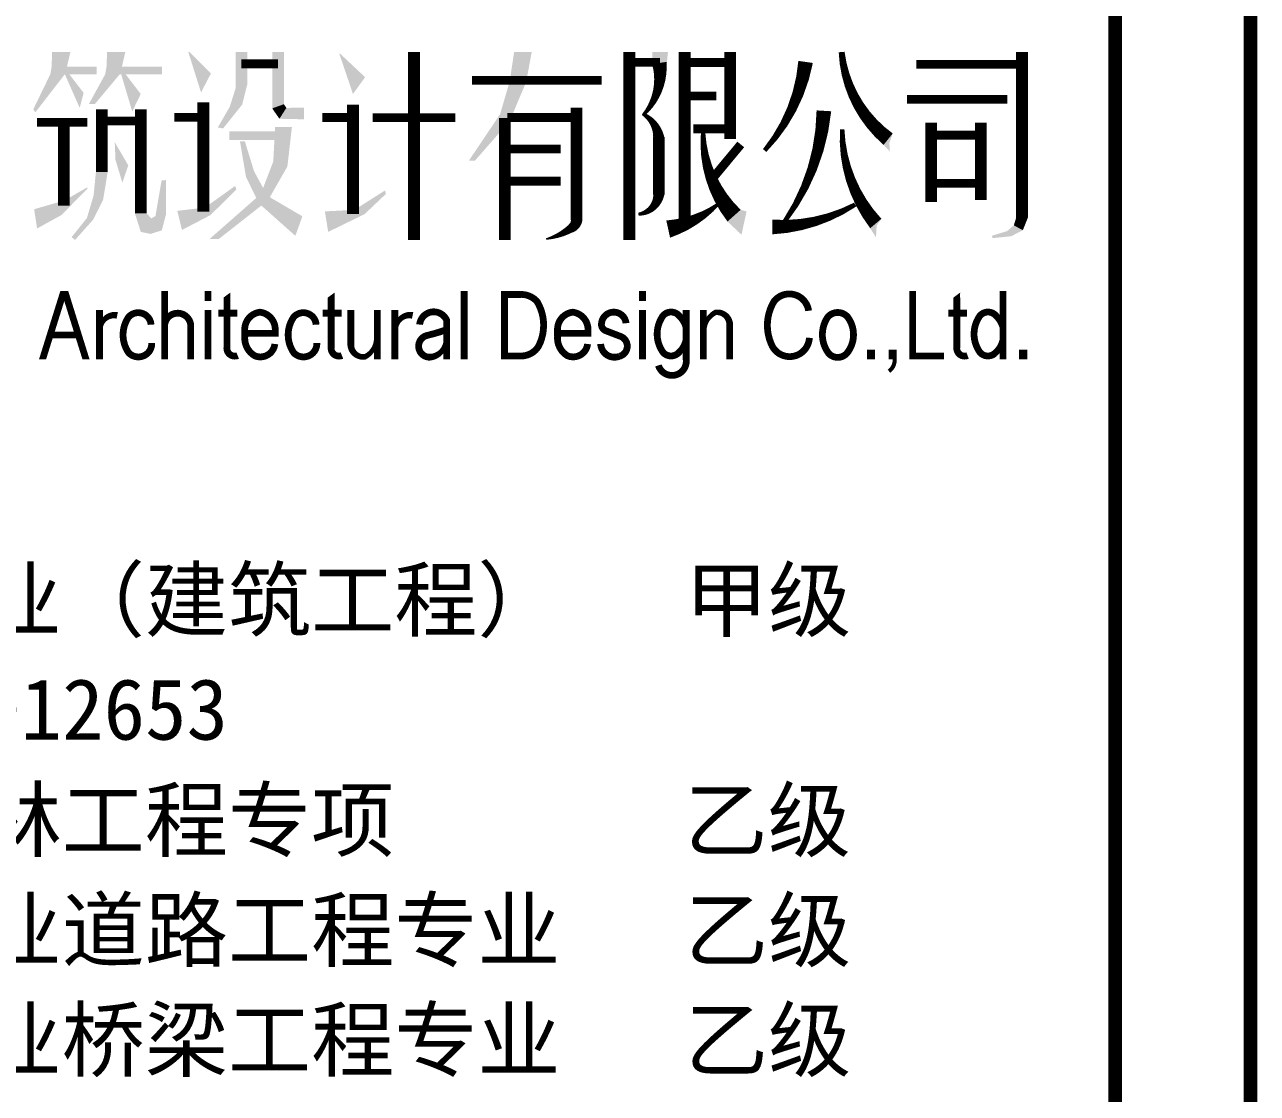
# Model space of a CAD drawing. Extents: x -954573 to -778445, y 800629 to 844719.
# Drawn here: x -782995 to -778445, y 823321 to 827265 of the extents above; entities that cross this region are included whole.
import ezdxf
from ezdxf.enums import TextEntityAlignment as Align

# ---------------------------------------------------------------- set-up
doc = ezdxf.new("R2010")
doc.units = 0
doc.header["$LTSCALE"] = 1000
doc.header["$MEASUREMENT"] = 0
doc.layers.get('Defpoints').update_dxf_attribs({"color": 210})
doc.layers.add('0-cxFrame', color=155, linetype='Continuous')
doc.layers.add('0-cxText', color=131, linetype='Continuous', lineweight=25)
doc.styles.add('cx_biaoti', font='')
doc.styles.add('cx_tuming', font='')
doc.styles.add('cx_tuqian1', font='')
doc.styles.add('黑体', font='', dxfattribs={"height": 12})
doc.styles.get('cx_biaoti').set_extended_font_data('SimSun')
doc.styles.get('cx_tuming').set_extended_font_data('SimHei')
doc.styles.get('cx_tuqian1').set_extended_font_data('SimSun')
doc.styles.get('黑体').set_extended_font_data('SimHei')

# ---------------------------------------------------------------- blocks, each defined once
blk = doc.blocks.new('zjcx_TT(Dragon)')
at = {"color": 7}
for points in [[(-1009.5, -3025.6, 21.7, 54.1, 0.207129), (-837.9, -3347.2, 5.41, 5.41, 0.536482)], [(-1741.8, -3258.4, 10.8, 54.1, 0.234288), (-1682.4, -3066.1, 5.41, 5.41, 0.536482)], [(-1293.8, -3389.1, 16.2, 54.1, 0.148042), (-1142.5, -3062.1, 5.41, 5.41, 0.536482)], [(-1219.8, -3650.8, 16.2, 54.1, 0.142589), (-1075, -3242.6, 5.41, 5.41, 0.536482)], [(-1744.7, -3253.2, 10.8, 43.3, -0.26408), (-1684.2, -3348.3, 5.41, 5.41, -0.536482)], [(-1520.9, -3324.4, 16.2, 65, 0.185798), (-1406.6, -3629.6, 5.41, 5.41, 0.536482)], [(-1007.4, -3310.4, 16.2, 54.1, 0.178875), (-883.5, -3658.4, 5.41, 5.41, 0.536482)], [(-1759.6, -3623.9, 10.8, 43.3, 0.391201), (-1684.2, -3542.2, 5.41, 5.41, 0.536482)], [(-1462.8, -3584.8, 10.8, 65, -0.126559), (-1649.8, -3679.1, 5.41, 5.41, 0.536482)], [(-959.3, -3588.5, 16.2, 54.1, -0.134626), (-1265.1, -3671.4, 5.41, 5.41, 0.536482)], [(-2011, -3677.1, 32.5, 43.3, 0.301939), (-1988, -3643.1, 5.41, 5.41, 0.536482)], [(-2100.5, -3715.9, 5.41, 32.5, 0.105251), (-2005, -3674, 5.41, 5.41, 0.536482)]]:
    blk.add_lwpolyline(points, format="xyseb", dxfattribs=at)
for points, const_width in [([(-2588.1, -3025.6), (-2588.1, -3719.3)], 43.3), ([(-1793.2, -3025.6), (-1793.2, -3719.3)], 43.3), ([(-1795, -3063.7), (-1679.6, -3063.7)], 32.5), ([(-1589.1, -3025.6), (-1589.1, -3656.7)], 43.3), ([(-1589.1, -3064.4), (-1421.3, -3064.4)], 32.5), ([(-1421.3, -3025.6), (-1421.3, -3347)], 43.3), ([(-343.7, -3025.6), (-343.7, -3636.9)], 43.3), ([(-3225, -3069.4), (-3089.9, -3069.4)], 32.5), ([(-733.8, -3070.7), (-343.7, -3070.7)], 32.5), ([(-2373.7, -3129.9), (-1894.9, -3129.9)], 32.5), ([(-1589.1, -3187.8), (-1472.4, -3187.8)], 32.5), ([(-767.7, -3200.3), (-397.8, -3200.3)], 32.5), ([(-3740.6, -3236.8), (-3740.6, -3468.4)], 43.3), ([(-3596.9, -3236.8), (-3596.9, -3620.7)], 43.3), ([(-3365.8, -3211.8), (-3365.8, -3614.4)], 43.3), ([(-2813.4, -3220.1), (-2813.4, -3622.8)], 43.3), ([(-1988, -3231.1), (-1988, -3644.8)], 43.3), ([(-3980.2, -3284.8), (-3794, -3284.8)], 32.5), ([(-3881.1, -3270.7), (-3881.1, -3592.9)], 43.3), ([(-3740.6, -3280.5), (-3596.9, -3280.5)], 32.5), ([(-3472.7, -3266.6), (-3365.8, -3266.6)], 32.5), ([(-2926.1, -3267.2), (-2813.4, -3267.2)], 32.5), ([(-2740.4, -3268.1), (-2435.8, -3268.1)], 32.5), ([(-2252.7, -3718.8), (-2252.7, -3269.3)], 43.3), ([(-2244, -3267), (-1986.1, -3267)], 32.5), ([(-678.8, -3286.4), (-678.8, -3579.5)], 43.3), ([(-495.7, -3286.4), (-495.7, -3571.2)], 43.3), ([(-1684.2, -3338.7), (-1684.2, -3551.8)], 43.3), ([(-1556.7, -3309.1), (-1421.3, -3309.1)], 32.5), ([(-678.8, -3332.3), (-495.7, -3332.3)], 32.5), ([(-1489, -3495.6), (-1381.9, -3366.7)], 32.5), ([(-2252.7, -3383.6), (-2047.2, -3383.6)], 32.5), ([(-2252.7, -3502.3), (-2047.2, -3502.3)], 32.5), ([(-678.8, -3510), (-495.7, -3510)], 32.5)]:
    blk.add_lwpolyline(points, dxfattribs=dict(at, const_width=const_width))
for points, const_width in [([(-3958.2, -4156.2), (-3881.8, -3911.6)], 25), ([(-3800, -4156.2), (-3876.4, -3911.6)], 25), ([(-3508.8, -4159.9), (-3508.8, -3907.9)], 25), ([(-3348.5, -3944), (-3348.5, -3907.9)], 25), ([(-2403, -4159.9), (-2403, -3907.9)], 25), ([(-2266.6, -3920.4), (-2197.2, -3920.4)], 25), ([(-2254.1, -4159.9), (-2254.1, -3907.9)], 25), ([(-1744.8, -3944), (-1744.8, -3907.9)], 25), ([(-747.5, -4159.9), (-747.5, -3907.9)], 25), ([(-413.7, -4159.9), (-413.7, -3907.9)], 25), ([(-3278.8, -4117.5), (-3278.8, -3932)], 25), ([(-2894, -4117.5), (-2894, -3932)], 25), ([(-584.5, -4117.5), (-584.5, -3932)], 25), ([(-3749.2, -4159.9), (-3749.2, -3977.3)], 25), ([(-3348.5, -4159.9), (-3348.5, -3977.3)], 25), ([(-3310, -3989.4), (-3240.5, -3989.4)], 25), ([(-2925.1, -3989.4), (-2855.7, -3989.4)], 25), ([(-2821.4, -4105), (-2821.4, -3977.3)], 25), ([(-2723.9, -3977.3), (-2723.9, -4159.9)], 25), ([(-2658.7, -4159.9), (-2658.7, -3977.3)], 25), ([(-2467.7, -4159.9), (-2467.7, -4012.9)], 25), ([(-1744.8, -4159.9), (-1744.8, -3977.3)], 25), ([(-1583.5, -4159.9), (-1583.5, -3977.3)], 25), ([(-1520.3, -4159.9), (-1520.3, -3977.3)], 25), ([(-615.7, -3989.4), (-546.2, -3989.4)], 25), ([(-3412.2, -4159.9), (-3412.2, -4037.9)], 25), ([(-1878.9, -4054.8), (-1827.7, -4074.4)], 25), ([(-1422.8, -4032.2), (-1422.8, -4159.9)], 25), ([(-3930.1, -4070), (-3827.2, -4070)], 25), ([(-3225.4, -4063.8), (-3088, -4063.8)], 25), ([(-2070.9, -4063.8), (-1933.5, -4063.8)], 25), ([(-2266.6, -4147.3), (-2197.2, -4147.3)], 25), ([(-901.3, -4159.9), (-901.3, -4124.7)], 30), ([(-821.5, -4159.9), (-821.5, -4124.7)], 30), ([(-742.7, -4147.4), (-632.3, -4147.4)], 25), ([(-339.5, -4159.9), (-339.5, -4124.7)], 30)]:
    blk.add_lwpolyline(points, dxfattribs=dict(const_width=const_width))
for points in [[(-3879.1, -3907.9, 29, 0, 0), (-3879.1, -3921.4, 25, 25, 0)], [(-3278.9, -3938.3, 28, 0, 0), (-3266.3, -3913.5, 25, 25, 0)], [(-2894, -3938.3, 28, 0, 0), (-2881.5, -3913.5, 25, 25, 0)], [(-584.6, -3938.3, 28, 0, 0), (-572, -3913.5, 25, 25, 0)], [(-3683.7, -3997.6, 25, 15, 0.519598), (-3744.6, -4055.5, 25, 25, 0)], [(-2593.2, -3997.6, 25, 15, 0.519598), (-2654.1, -4055.5, 25, 25, 0)], [(-1611.1, -3997.1, 25, 20, -0.150596), (-1584.7, -4047.8, 25, 25, 0)], [(-1515.3, -4047.1, 15, 19.9, -0.277023), (-1472.9, -3985.7, 15, 19.9, -0.413565)], [(-1476.3, -3986.9, 20, 25, -0.474766), (-1422.8, -4034, 25, 25, 0)], [(-441.3, -3997.1, 25, 20, -0.150596), (-414.9, -4047.8, 25, 25, 0)], [(-2767.9, -4150.3, 20, 25, -0.474766), (-2821.4, -4103.2, 25, 25, 0)], [(-2728.9, -4090, 15, 19.9, -0.277023), (-2771.3, -4151.5, 15, 19.9, -0.413565)], [(-2532.1, -4152, 25, 15, 0.445668), (-2471.6, -4081.7, 25, 25, 0)], [(-1614.2, -4138.1, 25, 20, 0.200508), (-1584.5, -4077.4, 25, 25, 0)], [(-444.4, -4138.1, 25, 20, 0.200508), (-414.7, -4077.4, 25, 25, 0)], [(-3955.1, -4147.4, 30.8, 0, 0), (-3972.7, -4159.9, 25, 25, 0)], [(-3803.1, -4147.4, 30.8, 0, 0), (-3785.5, -4159.9, 25, 25, 0)]]:
    blk.add_lwpolyline(points, format="xyseb")
for points, const_width in [([(-2132.8, -3947.7, 0.23837), (-2198.6, -3920.5, 0.253041)], 25), ([(-1260.6, -3947.7, -0.673783), (-1131.5, -3980.6, -0.222028)], 25), ([(-2134.8, -3944.8, -0.26132), (-2128.2, -4111.1, -0.615609)], 25), ([(-1258.5, -3944.8, 0.263693), (-1264.2, -4113.9, 0.615609)], 25), ([(-3642.2, -4004.4, 0.318714), (-3639.4, -4138.4, 0.615609)], 25), ([(-3643.2, -4005.6, -0.686109), (-3558.8, -4031.9, -0.222028)], 25), ([(-3508.8, -4037.9, -1.001561), (-3412.2, -4037.9, 3.441563)], 25), ([(-3155.5, -3985.6, 0.395945), (-3213, -4052)], 25), ([(-3158, -3985.6, -0.395945), (-3100.4, -4052)], 25), ([(-3032.7, -4004.4, 0.318714), (-3029.9, -4138.4, 0.615609)], 25), ([(-3033.7, -4005.6, -0.686109), (-2949.4, -4031.9, -0.222028)], 25), ([(-2567.3, -4031.5, -0.787489), (-2466.7, -4017.6)], 25), ([(-2000.9, -3985.6, 0.395945), (-2058.4, -4052)], 25), ([(-2003.4, -3985.6, -0.395945), (-1945.9, -4052)], 25), ([(-1805.4, -4026.5, 0.911804), (-1895.9, -4027.2)], 25), ([(-1670.6, -4001.3, 0.318714), (-1667.8, -4135.3, 0.615609)], 25), ([(-1671.6, -4002.6, -0.476832), (-1611.1, -3997.1, -0.222028)], 25), ([(-1060.7, -4003.5, 0.318714), (-1057.8, -4137.6, 0.615609)], 25), ([(-1061.6, -4004.8, -0.473083), (-986.9, -4004.3, -0.222028)], 25), ([(-987.5, -4003.5, -0.345415), (-990.3, -4137.6, -0.615609)], 25), ([(-500.8, -4001.3, 0.318714), (-498, -4135.3, 0.615609)], 25), ([(-501.8, -4002.6, -0.476832), (-441.3, -3997.1, -0.222028)], 25), ([(-2539, -4071.4, 0.030544), (-2469.9, -4050.9)], 25), ([(-1877, -4055.4, -0.401554), (-1895.7, -4025.4)], 25), ([(-3640.8, -4136.3, 0.682641), (-3556.2, -4099.6, 0.222028)], 25), ([(-3212.6, -4074.4, 0.295539), (-3174.8, -4147.4, 0.295539)], 25), ([(-3177.1, -4146.2, 0.506701), (-3101.8, -4103.1)], 25), ([(-3031.3, -4136.3, 0.682641), (-2946.7, -4099.6, 0.222028)], 25), ([(-2539, -4071.4, 0.886876), (-2531.1, -4152, 0.615609)], 25), ([(-2125.9, -4107, -0.296674), (-2197.2, -4147.3, -0.329683)], 25), ([(-2058.1, -4074.4, 0.295539), (-2020.3, -4147.4, 0.295539)], 25), ([(-2022.6, -4146.2, 0.506701), (-1947.3, -4103.1)], 25), ([(-1829.3, -4148.4, -0.5196), (-1898.9, -4102.8)], 25), ([(-1831.1, -4073.5, -0.783964), (-1829.3, -4148.4, -0.615609)], 25), ([(-1269.2, -4103.4, 0.810483), (-1128.7, -4080.4, 0.222028)], 25), ([(-3278.8, -4116.1, 0.5602), (-3238.9, -4145.9, 0.222028)], 25), ([(-2894, -4116.1, 0.5602), (-2854.1, -4145.9, 0.222028)], 25), ([(-1668.5, -4134.4, 0.40791), (-1614.2, -4138.1, 0.222028)], 25), ([(-1058.5, -4136.7, 0.462703), (-989.3, -4136.5, 0.222028)], 25), ([(-584.5, -4116.1, 0.5602), (-544.6, -4145.9, 0.222028)], 25), ([(-498.7, -4134.4, 0.40791), (-444.4, -4138.1, 0.222028)], 25), ([(-1685.9, -4182.1, 0.945498), (-1583.9, -4156.9, 0.222028)], 25), ([(-834.9, -4203.6, 0.277707), (-814.3, -4156.9, 0.222028)], 15)]:
    blk.add_lwpolyline(points, format="xyb", dxfattribs=dict(const_width=const_width))
for points in [[(-3856.6, -3025.6), (-3923.9, -3025.6), (-3869, -3079.3), (-3925.8, -3079.3)], [(-3653.9, -3025.6), (-3721.1, -3025.6), (-3666.2, -3079.3), (-3723.1, -3079.3)], [(-3337.6, -3104.3), (-3416.4, -3025.6), (-3374.2, -3174.7), (-3421.3, -3025.6)], [(-3203.3, -3025.6), (-3246.6, -3025.6), (-3203.3, -3144), (-3246.6, -3159.2)], [(-3068.2, -3218), (-3068.2, -3025.6), (-3111.5, -3233.7), (-3111.5, -3025.6)], [(-2768.6, -3118.4), (-2861.4, -3031.3), (-2813.4, -3180.5), (-2864, -3031.3)], [(-2153.6, -3025.6), (-2218.5, -3025.6), (-2174.2, -3136.3), (-2234.8, -3133.4)], [(-1650.7, -3025.6), (-1708.7, -3025.6), (-1655.3, -3071.2), (-1708.7, -3079.3)], [(-3760.1, -3079.3), (-3925.8, -3079.3), (-3760.1, -3107.5), (-3930.5, -3107.5)], [(-3518.1, -3079.3), (-3723.1, -3079.3), (-3518.1, -3107.5), (-3727.8, -3107.5)], [(-3877, -3107.5), (-3930.5, -3107.5), (-3986, -3248.3), (-3993.7, -3237.5)], [(-3807.6, -3176.3), (-3860.6, -3107.5), (-3822.2, -3231.6), (-3877, -3107.5)], [(-3674.3, -3107.5), (-3727.8, -3107.5), (-3765.9, -3217.5), (-3788.3, -3217.5)], [(-3596.9, -3180.5), (-3652.7, -3107.5), (-3628.2, -3245.2), (-3669.1, -3107.5)], [(-2174.2, -3136.3), (-2234.8, -3133.4), (-2234.5, -3279.8), (-2270.4, -3255.2)], [(-3203.3, -3144), (-3246.6, -3159.2), (-3222.4, -3219.6), (-3268.3, -3227.7)], [(-3222.4, -3219.6), (-3268.3, -3227.7), (-3292.8, -3307.8), (-3312.4, -3304)], [(-3059.4, -3231.9), (-3068.2, -3218), (-3084.9, -3271.9), (-3111.5, -3233.7)], [(-2993.9, -3230.5), (-3059.4, -3231.9), (-2993.9, -3273.9), (-3084.9, -3271.9)], [(-2234.5, -3279.8), (-2270.4, -3255.2), (-2362.8, -3426.2), (-2385.2, -3426.2)], [(-3101.7, -3318.7), (-3269.8, -3318.7), (-3103.4, -3350), (-3269.8, -3350)], [(-3038.8, -3302), (-3100.8, -3302), (-3055.5, -3447.9), (-3107.6, -3429.8)], [(-3692.8, -3358.4), (-3690.1, -3423.5), (-3642.8, -3443.9), (-3664.7, -3507.5)], [(-3178.5, -3465.8), (-3212.5, -3355.4), (-3208.3, -3486.9), (-3230.4, -3355.4)], [(-833.4, -3361.9), (-821, -3326), (-831.4, -3393), (-854.7, -3368.3)], [(-3055.5, -3447.9), (-3107.6, -3429.8), (-3127, -3573), (-3153.6, -3549.4)], [(-3718.9, -3468.4), (-3762.2, -3468.4), (-3735.6, -3570), (-3770.8, -3554.5)], [(-3503.6, -3498.4), (-3519.8, -3499), (-3503.6, -3624.5), (-3542.5, -3631.1)], [(-3132.9, -3549.7), (-3178.5, -3465.8), (-3160.7, -3583.6), (-3208.3, -3486.9)], [(-3793, -3529.6), (-3795.2, -3525.7), (-3890, -3627.5), (-3879.6, -3573.8)], [(-3243.9, -3533.1), (-3248.4, -3520), (-3339.3, -3627.4), (-3360.2, -3599.7)], [(-2691.8, -3549.3), (-2695.1, -3536.4), (-2770.5, -3623.9), (-2807.8, -3608.1)], [(-3879.6, -3573.8), (-3990.4, -3605.8), (-3890, -3627.5), (-3979.5, -3676.8)], [(-3735.6, -3570), (-3770.8, -3554.5), (-3772.4, -3644.2), (-3795.4, -3638)], [(-3127, -3573), (-3153.6, -3549.4), (-3309.5, -3716.2), (-3343.4, -3716.2)], [(-3000.3, -3631.9), (-3120.4, -3561.4), (-3026.1, -3704), (-3151.6, -3592.3)], [(-3772.4, -3644.2), (-3795.4, -3638), (-3839.4, -3719.3), (-3852, -3708.8)], [(-3575.2, -3620.7), (-3618.5, -3620.7), (-3558.2, -3639.7), (-3596.7, -3689.5)], [(-3560, -3696.9), (-3542.5, -3631.1), (-3596.7, -3689.5), (-3558.2, -3639.7)], [(-3519.1, -3683.7), (-3503.6, -3624.5), (-3560, -3696.9), (-3542.5, -3631.1)], [(-3339.3, -3627.4), (-3360.2, -3599.7), (-3444.6, -3682.3), (-3461.8, -3611.8)], [(-2770.5, -3623.9), (-2807.8, -3608.1), (-2904.9, -3689.5), (-2917, -3613.9)], [(-1360.4, -3613.7), (-1382.3, -3608.1), (-1379.3, -3700), (-1430.9, -3651.1)], [(-322, -3636.9), (-365.3, -3636.9), (-340.5, -3683), (-374, -3665.5)], [(-880.3, -3666.4), (-862.8, -3641), (-882.7, -3709.7), (-904.3, -3675.7)], [(-340.5, -3683), (-374, -3665.5), (-384, -3705.6), (-399, -3686.6)], [(-384, -3705.6), (-399, -3686.6), (-452.1, -3712.4), (-454.8, -3703.6)]]:
    blk.add_solid(points, dxfattribs=at)
at = {"layer": '0-cxFrame', "const_width": 30}
blk.add_lwpolyline([(-7000, -10200.2), (0, -10200.2), (0, 0), (-7000, 0)], close=True, dxfattribs=at)
at = {"color": 7, "style": 'cx_biaoti'}
for s, p in [('工程设计建筑行业（建筑工程）   甲级', (-6343.7, -5159.7)), ('证书编号：A133012653', (-6339.9, -5563.5)), ('工程设计风景园林工程专项       乙级', (-6343.7, -5972.3)), ('工程设计市政行业道路工程专业   乙级', (-6343.7, -6378.5)), ('工程设计市政行业桥梁工程专业   乙级', (-6343.7, -6783.5))]:
    blk.add_text(s, height=225, dxfattribs=at).set_placement(p)
blk = doc.blocks.new('zjcx_T3(Dragon)')
at = {"layer": '0-cxFrame', "const_width": 50}
blk.add_lwpolyline([(-7000, 0), (0, 0), (0, 28700), (-7000, 28700)], close=True, dxfattribs=at)
at = {"layer": '0-cxFrame'}
blk.add_blockref('zjcx_TT(Dragon)', (0, 28700), dxfattribs=at)
blk = doc.blocks.new('TK22.A3 L(Dragon)')
at = {"layer": '0-cxFrame', "color": 7, "const_width": 0.5}
blk.add_lwpolyline([(0, 0), (-420, 0), (-420, 297), (0, 297)], close=True, dxfattribs=at)
at = {"layer": '0-cxFrame', "const_width": 0.5}
blk.add_lwpolyline([(-5, 5), (-75, 5), (-75, 292), (-5, 292)], close=True, dxfattribs=at)
at = {"layer": '0-cxFrame', "xscale": 0.01, "yscale": 0.01, "zscale": 0.01}
blk.add_blockref('zjcx_T3(Dragon)', (-5, 5), dxfattribs=at)
at = {"style": '黑体', "flags": 4}
blk.add_attdef('图幅', text='', height=3.3, dxfattribs=at).set_placement((-30, 1), align=Align.RIGHT)
at = {"layer": '0-cxText', "flags": 4}
for tag, height, style, p in [('建设单位', 3.5, 'cx_tuming', (-40, 170)), ('项目名称', 3.5, 'cx_tuming', (-40, 140)), ('子项名称', 3.5, 'cx_tuming', (-40, 110)), ('工程编号', 3.3, 'cx_tuqian1', (-30, 95)), ('图名1', 3.5, 'cx_tuming', (-40, 75.5)), ('图名2', 3.5, 'cx_tuming', (-40, 69.5)), ('图名3', 3.5, 'cx_tuming', (-40, 63.5)), ('出图日期', 3.3, 'cx_tuqian1', (-34, 55)), ('专业', 3.3, 'cx_tuqian1', (-50, 47)), ('图号', 3.3, 'cx_tuqian1', (-50, 39)), ('版次', 3.3, 'cx_tuqian1', (-15, 39))]:
    blk.add_attdef(tag, text='', height=height, dxfattribs=dict(at, style=style)).set_placement(p, align=Align.MIDDLE)
at = {"layer": 'Defpoints', "color": 6, "flags": 4}
for tag, height, style, p in [('dwfname', 4, 'cx_tuqian1', (-77, 7)), ('tufu', 3.3, '黑体', (-7, 7))]:
    blk.add_attdef(tag, text='', height=height, dxfattribs=dict(at, style=style)).set_placement(p, align=Align.RIGHT)

msp = doc.modelspace()

# ---------------------------------------------------------------- block references
at = {"layer": '0-cxFrame', "xscale": 100, "yscale": 100, "zscale": 100}
msp.add_blockref('TK22.A3 L(Dragon)', (-778470, 800990), dxfattribs=at)

doc.saveas('drawing.dxf')
